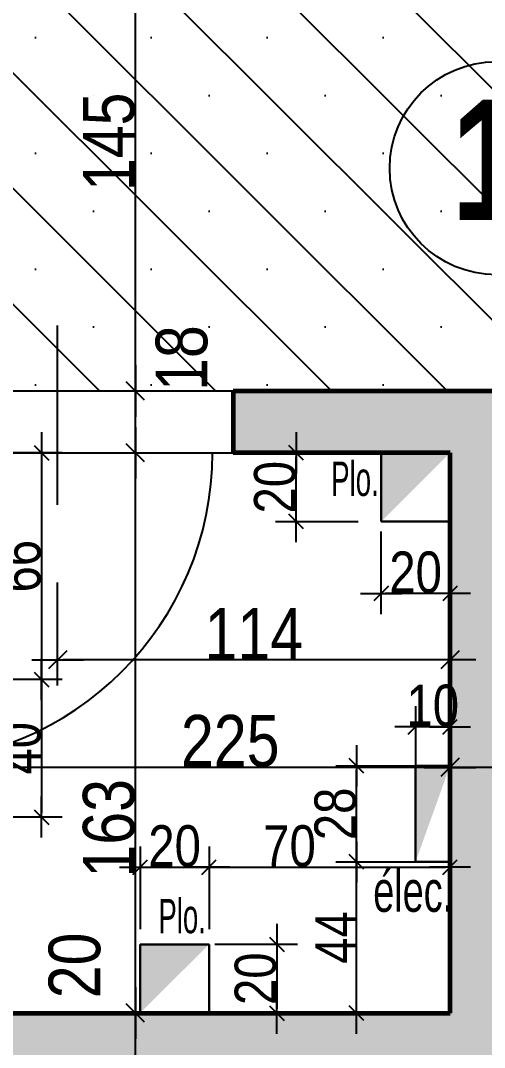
# Model space of a CAD drawing. Header units: millimetres. Extents: x 0 to 26138, y -32652 to 0.
# Drawn here: x 20807.4 to 20942.2, y -30213.2 to -29914.4 of the extents above; entities that cross this region are included whole.
import ezdxf
from ezdxf.enums import TextEntityAlignment as Align

# ---------------------------------------------------------------- set-up
doc = ezdxf.new("R2010")
doc.units = ezdxf.units.MM
doc.linetypes.add('CACHEX2', pattern=[19.05, 12.7, -6.35])
for name, color, linetype in [('01_cote_gen', 4, 'Continuous'), ('01_linteaux', 2, 'Continuous'), ('01_murs_sup', 2, 'CACHEX2'), ('01_poch_murs', 253, 'Continuous'), ('01_resv', 32, 'Continuous'), ('01_texte', 230, 'Continuous'), ('AA_COTES', 2, 'Continuous')]:
    doc.layers.add(name, color=color, linetype=linetype)
doc.layers.add('01_murs_coup', color=5, linetype='Continuous', lineweight=60)
doc.styles.add('ARIAL NA', font='ARIALN.TTF')
doc.styles.add('impact', font='impact.ttf')
doc.styles.add('STYLE2', font='ARIALN.TTF')
doc.dimstyles.new('JB50', dxfattribs={"dimscale": 0.1, "dimtxt": 150, "dimasz": 15, "dimexe": 0.1, "dimexo": 0.1, "dimgap": 0.09, "dimtad": 1, "dimdec": 1, "dimdsep": 46, "dimtxsty": 'STYLE2', "dimblk1": 'BOND_G', "dimblk2": 'BOND_D', "dimsah": 1, "dimcen": 1.5, "dimdle": 0.01, "dimse1": 1, "dimse2": 1, "dimclrd": 4, "dimclre": 2, "dimclrt": 6, "dimazin": 2, "dimtfac": 2.333333, "dimtdec": 1, "dimtix": 1, "dimtmove": 2, "dimatfit": 3, "dimldrblk": 'BOND_G', "dimfxl": 1, "dimtolj": 1, "dimtzin": 0, "dimarcsym": 0})
doc.dimstyles.new('JB50res', dxfattribs={"dimscale": 0.1, "dimtxt": 120, "dimasz": 12, "dimexe": 0.1, "dimexo": 0.1, "dimgap": 0.09, "dimtad": 1, "dimdec": 1, "dimdsep": 46, "dimtxsty": 'STYLE2', "dimblk1": 'BOND_G', "dimblk2": 'BOND_D', "dimsah": 1, "dimcen": 1.5, "dimdle": 0.01, "dimse1": 1, "dimse2": 1, "dimclrd": 4, "dimclre": 2, "dimclrt": 6, "dimazin": 2, "dimtfac": 2.333333, "dimtdec": 1, "dimtix": 1, "dimtmove": 2, "dimatfit": 3, "dimldrblk": 'BOND_G', "dimfxl": 1, "dimtolj": 1, "dimtzin": 0, "dimarcsym": 0})

# ---------------------------------------------------------------- blocks, each defined once
blk = doc.blocks.new('BOND_G')
at = {"layer": 'AA_COTES', "color": 0}
for p, q in [((0, -5), (0, 15)), ((5, 0), (-5, 0)), ((1.77, 1.77), (-1.77, -1.77))]:
    blk.add_line(p, q, dxfattribs=at)
blk = doc.blocks.new('BOND_D')
at = {"layer": 'AA_COTES', "color": 0}
for p, q in [((0, 5), (0, -15)), ((5, 0), (-5, 0)), ((-1.77, -1.77), (1.77, 1.77))]:
    blk.add_line(p, q, dxfattribs=at)
blk = doc.blocks.new('*D3055')
at = {"layer": '01_cote_gen', "color": 4, "lineweight": -2, "transparency": 16777216}
blk.add_line((20950.72, -30131.74), (20933.72, -30131.74), dxfattribs=at)
at = {"layer": 'Defpoints', "color": 0, "transparency": 16777216}
for p in [(20932.22, -30131.74), (20932.22, -30146.1), (20952.22, -30146.1)]:
    blk.add_point(p, dxfattribs=at)
at = {"layer": '01_cote_gen', "color": 4, "lineweight": -2, "transparency": 16777216, "xscale": 1.5, "yscale": 1.5, "zscale": 1.5, "rotation": 180}
blk.add_blockref('BOND_D', (20932.22, -30131.74), dxfattribs=at)
at = {"layer": '01_cote_gen', "color": 4, "lineweight": -2, "transparency": 16777216, "xscale": 1.5, "yscale": 1.5, "zscale": 1.5}
blk.add_blockref('BOND_G', (20952.22, -30131.74), dxfattribs=at)
at = {"layer": '01_cote_gen', "color": 6, "transparency": 16777216, "insert": (20962.77, -30145.32), "char_height": 15, "attachment_point": 5, "style": 'STYLE2'}
blk.add_mtext('\\A1;20', dxfattribs=at)
blk = doc.blocks.new('*D3056')
at = {"layer": '01_cote_gen', "color": 4, "lineweight": -2, "transparency": 16777216}
blk.add_line((20930.72, -30131.74), (20708.72, -30131.74), dxfattribs=at)
at = {"layer": 'Defpoints', "color": 0, "transparency": 16777216}
for p in [(20707.22, -30131.74), (20707.22, -30167.3), (20932.22, -30167.3)]:
    blk.add_point(p, dxfattribs=at)
at = {"layer": '01_cote_gen', "color": 4, "lineweight": -2, "transparency": 16777216, "xscale": 1.5, "yscale": 1.5, "zscale": 1.5, "rotation": 180}
blk.add_blockref('BOND_D', (20707.22, -30131.74), dxfattribs=at)
at = {"layer": '01_cote_gen', "color": 4, "lineweight": -2, "transparency": 16777216, "xscale": 1.5, "yscale": 1.5, "zscale": 1.5}
blk.add_blockref('BOND_G', (20932.22, -30131.74), dxfattribs=at)
at = {"layer": '01_cote_gen', "color": 6, "transparency": 16777216, "insert": (20868.37, -30124.08), "char_height": 15, "attachment_point": 5, "style": 'STYLE2'}
blk.add_mtext('\\A1;225', dxfattribs=at)
blk = doc.blocks.new('*D3064')
at = {"layer": '01_cote_gen', "color": 4, "lineweight": -2, "transparency": 16777216}
blk.add_line((20840.83, -30221.71), (20840.83, -30204.71), dxfattribs=at)
at = {"layer": 'Defpoints', "color": 0, "transparency": 16777216}
for p in [(20840.83, -30203.21), (20863.33, -30203.21), (20840.83, -30223.21)]:
    blk.add_point(p, dxfattribs=at)
at = {"layer": '01_cote_gen', "color": 4, "lineweight": -2, "transparency": 16777216, "xscale": 1.5, "yscale": 1.5, "zscale": 1.5}
for name, p, rotation in [('BOND_D', (20840.83, -30203.21), 90), ('BOND_G', (20840.83, -30223.21), 270)]:
    blk.add_blockref(name, p, dxfattribs=dict(at, rotation=rotation))
at = {"layer": '01_cote_gen', "color": 6, "transparency": 16777216, "insert": (20823.2, -30189.34), "char_height": 15, "attachment_point": 5, "rotation": 90, "style": 'STYLE2'}
blk.add_mtext('\\A1;20', dxfattribs=at)
blk = doc.blocks.new('*D3101')
at = {"layer": '01_cote_gen', "color": 4, "lineweight": -2, "ltscale": 0.1, "transparency": 16777216}
blk.add_line((21306.72, -29912.04), (20559.72, -29912.04), dxfattribs=at)
at = {"layer": 'Defpoints', "color": 0, "ltscale": 0.1, "transparency": 16777216}
for p in [(20558.22, -29894.24), (21308.22, -29908.46), (20558.22, -29912.04)]:
    blk.add_point(p, dxfattribs=at)
at = {"layer": '01_cote_gen', "color": 4, "lineweight": -2, "ltscale": 0.1, "transparency": 16777216, "xscale": 1.5, "yscale": 1.5, "zscale": 1.5, "rotation": 180}
blk.add_blockref('BOND_D', (20558.22, -29912.04), dxfattribs=at)
at = {"layer": '01_cote_gen', "color": 4, "lineweight": -2, "ltscale": 0.1, "transparency": 16777216, "xscale": 1.5, "yscale": 1.5, "zscale": 1.5}
blk.add_blockref('BOND_G', (21308.22, -29912.04), dxfattribs=at)
at = {"layer": '01_cote_gen', "color": 6, "ltscale": 0.1, "transparency": 16777216, "insert": (20933.22, -29904.38), "char_height": 15, "attachment_point": 5, "style": 'STYLE2'}
blk.add_mtext('\\A1;750', dxfattribs=at)
blk = doc.blocks.new('*D3103')
at = {"layer": '01_cote_gen', "color": 4, "lineweight": -2, "ltscale": 0.1, "transparency": 16777216}
blk.add_line((20840.83, -30201.71), (20840.83, -30041.71), dxfattribs=at)
at = {"layer": 'Defpoints', "color": 0, "ltscale": 0.1, "transparency": 16777216}
for p in [(20840.83, -30040.21), (20900.72, -30040.21), (20892.99, -30203.21)]:
    blk.add_point(p, dxfattribs=at)
at = {"layer": '01_cote_gen', "color": 4, "lineweight": -2, "ltscale": 0.1, "transparency": 16777216, "xscale": 1.5, "yscale": 1.5, "zscale": 1.5}
for name, p, rotation in [('BOND_D', (20840.83, -30040.21), 90), ('BOND_G', (20840.83, -30203.21), 270)]:
    blk.add_blockref(name, p, dxfattribs=dict(at, rotation=rotation))
at = {"layer": '01_cote_gen', "color": 6, "ltscale": 0.1, "transparency": 16777216, "insert": (20833.16, -30149.44), "char_height": 15, "attachment_point": 5, "rotation": 90, "style": 'STYLE2'}
blk.add_mtext('\\A1;163', dxfattribs=at)
blk = doc.blocks.new('*D3104')
at = {"layer": '01_cote_gen', "color": 4, "lineweight": -2, "ltscale": 0.1, "transparency": 16777216}
blk.add_line((20840.83, -30038.71), (20840.83, -30023.71), dxfattribs=at)
at = {"layer": 'Defpoints', "color": 0, "ltscale": 0.1, "transparency": 16777216}
for p in [(20840.83, -30022.21), (20851.3, -30022.21), (20851.3, -30040.21)]:
    blk.add_point(p, dxfattribs=at)
at = {"layer": '01_cote_gen', "color": 4, "lineweight": -2, "ltscale": 0.1, "transparency": 16777216, "xscale": 1.5, "yscale": 1.5, "zscale": 1.5}
for name, p, rotation in [('BOND_D', (20840.83, -30022.21), 90), ('BOND_G', (20840.83, -30040.21), 270)]:
    blk.add_blockref(name, p, dxfattribs=dict(at, rotation=rotation))
at = {"layer": '01_cote_gen', "color": 6, "ltscale": 0.1, "transparency": 16777216, "insert": (20854.31, -30012.64), "char_height": 15, "attachment_point": 5, "rotation": 90, "style": 'STYLE2'}
blk.add_mtext('\\A1;18', dxfattribs=at)
blk = doc.blocks.new('*D3105')
at = {"layer": '01_cote_gen', "color": 4, "lineweight": -2, "ltscale": 0.1, "transparency": 16777216}
blk.add_line((20840.83, -30020.71), (20840.83, -29878.74), dxfattribs=at)
at = {"layer": 'Defpoints', "color": 0, "ltscale": 0.1, "transparency": 16777216}
for p in [(20833.33, -29877.24), (20840.83, -29877.24), (20833.33, -30022.21)]:
    blk.add_point(p, dxfattribs=at)
at = {"layer": '01_cote_gen', "color": 4, "lineweight": -2, "ltscale": 0.1, "transparency": 16777216, "xscale": 1.5, "yscale": 1.5, "zscale": 1.5}
for name, p, rotation in [('BOND_D', (20840.83, -29877.24), 90), ('BOND_G', (20840.83, -30022.21), 270)]:
    blk.add_blockref(name, p, dxfattribs=dict(at, rotation=rotation))
at = {"layer": '01_cote_gen', "color": 6, "ltscale": 0.1, "transparency": 16777216, "insert": (20833.16, -29949.73), "char_height": 15, "attachment_point": 5, "rotation": 90, "style": 'STYLE2'}
blk.add_mtext('\\A1;145', dxfattribs=at)
blk = doc.blocks.new('*D3152')
at = {"layer": '01_cote_gen', "color": 4, "lineweight": -2, "ltscale": 0.1, "transparency": 16777216}
blk.add_line((20813.49, -30041.41), (20813.49, -30104.97), dxfattribs=at)
at = {"layer": 'Defpoints', "color": 0, "ltscale": 0.1, "transparency": 16777216}
for p in [(20754.34, -30040.21), (20727.22, -30106.17), (20813.49, -30106.17)]:
    blk.add_point(p, dxfattribs=at)
at = {"layer": '01_cote_gen', "color": 4, "lineweight": -2, "ltscale": 0.1, "transparency": 16777216, "xscale": 1.2, "yscale": 1.2, "zscale": 1.2}
for name, p, rotation in [('BOND_G', (20813.49, -30040.21), 90), ('BOND_D', (20813.49, -30106.17), 270)]:
    blk.add_blockref(name, p, dxfattribs=dict(at, rotation=rotation))
at = {"layer": '01_cote_gen', "color": 6, "ltscale": 0.1, "transparency": 16777216, "insert": (20807.36, -30073.19), "char_height": 12, "attachment_point": 5, "rotation": 90, "style": 'STYLE2'}
blk.add_mtext('\\A1;66', dxfattribs=at)
blk = doc.blocks.new('*D3153')
at = {"layer": '01_cote_gen', "color": 4, "lineweight": -2, "ltscale": 0.1, "transparency": 16777216}
blk.add_line((20813.49, -30107.37), (20813.49, -30144.97), dxfattribs=at)
at = {"layer": 'Defpoints', "color": 0, "ltscale": 0.1, "transparency": 16777216}
for p in [(20798.33, -30106.17), (20727.22, -30146.17), (20813.49, -30146.17)]:
    blk.add_point(p, dxfattribs=at)
at = {"layer": '01_cote_gen', "color": 4, "lineweight": -2, "ltscale": 0.1, "transparency": 16777216, "xscale": 1.2, "yscale": 1.2, "zscale": 1.2}
for name, p, rotation in [('BOND_G', (20813.49, -30106.17), 90), ('BOND_D', (20813.49, -30146.17), 270)]:
    blk.add_blockref(name, p, dxfattribs=dict(at, rotation=rotation))
at = {"layer": '01_cote_gen', "color": 6, "ltscale": 0.1, "transparency": 16777216, "insert": (20807.36, -30126.17), "char_height": 12, "attachment_point": 5, "rotation": 90, "style": 'STYLE2'}
blk.add_mtext('\\A1;40', dxfattribs=at)
blk = doc.blocks.new('*D3201')
at = {"layer": '01_cote_gen', "color": 4, "lineweight": -2, "ltscale": 0.1, "transparency": 16777216}
blk.add_line((20930.72, -30100.42), (20819.72, -30100.42), dxfattribs=at)
at = {"layer": 'Defpoints', "color": 0, "ltscale": 0.1, "transparency": 16777216}
for p in [(20818.22, -30078.7), (20932.22, -30085.56), (20818.22, -30100.42)]:
    blk.add_point(p, dxfattribs=at)
at = {"layer": '01_cote_gen', "color": 4, "lineweight": -2, "ltscale": 0.1, "transparency": 16777216, "xscale": 1.5, "yscale": 1.5, "zscale": 1.5, "rotation": 180}
blk.add_blockref('BOND_D', (20818.22, -30100.42), dxfattribs=at)
at = {"layer": '01_cote_gen', "color": 4, "lineweight": -2, "ltscale": 0.1, "transparency": 16777216, "xscale": 1.5, "yscale": 1.5, "zscale": 1.5}
blk.add_blockref('BOND_G', (20932.22, -30100.42), dxfattribs=at)
at = {"layer": '01_cote_gen', "color": 6, "ltscale": 0.1, "transparency": 16777216, "insert": (20875.22, -30092.88), "char_height": 15, "attachment_point": 5, "style": 'STYLE2'}
blk.add_mtext('\\A1;114', dxfattribs=at)
blk = doc.blocks.new('*D3531')
at = {"layer": '01_resv', "color": 4, "lineweight": -2, "ltscale": 0.1, "transparency": 16777216}
blk.add_line((20881.87, -30184.41), (20881.87, -30202.01), dxfattribs=at)
at = {"layer": 'Defpoints', "color": 0, "ltscale": 0.1, "transparency": 16777216}
for p in [(20853.43, -30183.21), (20865.24, -30203.21), (20881.87, -30203.21)]:
    blk.add_point(p, dxfattribs=at)
at = {"layer": '01_resv', "color": 4, "lineweight": -2, "ltscale": 0.1, "transparency": 16777216, "xscale": 1.2, "yscale": 1.2, "zscale": 1.2}
for name, p, rotation in [('BOND_G', (20881.87, -30183.21), 90), ('BOND_D', (20881.87, -30203.21), 270)]:
    blk.add_blockref(name, p, dxfattribs=dict(at, rotation=rotation))
at = {"layer": '01_resv', "color": 6, "ltscale": 0.1, "transparency": 16777216, "insert": (20875.74, -30193.21), "char_height": 12, "attachment_point": 5, "rotation": 90, "style": 'STYLE2'}
blk.add_mtext('\\A1;20', dxfattribs=at)
blk = doc.blocks.new('*D3532')
at = {"layer": '01_resv', "color": 4, "lineweight": -2, "ltscale": 0.1, "transparency": 16777216}
blk.add_line((20843.4, -30160.78), (20861, -30160.78), dxfattribs=at)
at = {"layer": 'Defpoints', "color": 0, "ltscale": 0.1, "transparency": 16777216}
for p in [(20862.2, -30160.78), (20842.2, -30183.21), (20862.2, -30183.21)]:
    blk.add_point(p, dxfattribs=at)
at = {"layer": '01_resv', "color": 4, "lineweight": -2, "ltscale": 0.1, "transparency": 16777216, "xscale": 1.2, "yscale": 1.2, "zscale": 1.2, "rotation": 180}
blk.add_blockref('BOND_G', (20842.2, -30160.78), dxfattribs=at)
at = {"layer": '01_resv', "color": 4, "lineweight": -2, "ltscale": 0.1, "transparency": 16777216, "xscale": 1.2, "yscale": 1.2, "zscale": 1.2}
blk.add_blockref('BOND_D', (20862.2, -30160.78), dxfattribs=at)
at = {"layer": '01_resv', "color": 6, "ltscale": 0.1, "transparency": 16777216, "insert": (20852.2, -30154.64), "char_height": 12, "attachment_point": 5, "style": 'STYLE2'}
blk.add_mtext('\\A1;20', dxfattribs=at)
blk = doc.blocks.new('*D3533')
at = {"layer": '01_resv', "color": 4, "lineweight": -2, "ltscale": 0.1, "transparency": 16777216}
blk.add_line((20863.4, -30160.78), (20931.02, -30160.78), dxfattribs=at)
at = {"layer": 'Defpoints', "color": 0, "ltscale": 0.1, "transparency": 16777216}
for p in [(20932.22, -30160.78), (20862.2, -30166.78), (20932.22, -30166.78)]:
    blk.add_point(p, dxfattribs=at)
at = {"layer": '01_resv', "color": 4, "lineweight": -2, "ltscale": 0.1, "transparency": 16777216, "xscale": 1.2, "yscale": 1.2, "zscale": 1.2, "rotation": 180}
blk.add_blockref('BOND_G', (20862.2, -30160.78), dxfattribs=at)
at = {"layer": '01_resv', "color": 4, "lineweight": -2, "ltscale": 0.1, "transparency": 16777216, "xscale": 1.2, "yscale": 1.2, "zscale": 1.2}
blk.add_blockref('BOND_D', (20932.22, -30160.78), dxfattribs=at)
at = {"layer": '01_resv', "color": 6, "ltscale": 0.1, "transparency": 16777216, "insert": (20885.59, -30154.64), "char_height": 12, "attachment_point": 5, "style": 'STYLE2'}
blk.add_mtext('\\A1;70', dxfattribs=at)
blk = doc.blocks.new('*D3560')
at = {"layer": '01_resv', "color": 4, "lineweight": -2, "ltscale": 0.1, "transparency": 16777216}
blk.add_line((20931.02, -30081.13), (20913.42, -30081.13), dxfattribs=at)
at = {"layer": 'Defpoints', "color": 0, "ltscale": 0.1, "transparency": 16777216}
for p in [(20912.22, -30060.22), (20932.22, -30060.22), (20912.22, -30081.13)]:
    blk.add_point(p, dxfattribs=at)
at = {"layer": '01_resv', "color": 4, "lineweight": -2, "ltscale": 0.1, "transparency": 16777216, "xscale": 1.2, "yscale": 1.2, "zscale": 1.2, "rotation": 180}
blk.add_blockref('BOND_D', (20912.22, -30081.13), dxfattribs=at)
at = {"layer": '01_resv', "color": 4, "lineweight": -2, "ltscale": 0.1, "transparency": 16777216, "xscale": 1.2, "yscale": 1.2, "zscale": 1.2}
blk.add_blockref('BOND_G', (20932.22, -30081.13), dxfattribs=at)
at = {"layer": '01_resv', "color": 6, "ltscale": 0.1, "transparency": 16777216, "insert": (20922.22, -30075), "char_height": 12, "attachment_point": 5, "style": 'STYLE2'}
blk.add_mtext('\\A1;20', dxfattribs=at)
blk = doc.blocks.new('*D3561')
at = {"layer": '01_resv', "color": 4, "lineweight": -2, "ltscale": 0.1, "transparency": 16777216}
blk.add_line((20887.49, -30059.02), (20887.49, -30041.41), dxfattribs=at)
at = {"layer": 'Defpoints', "color": 0, "ltscale": 0.1, "transparency": 16777216}
for p in [(20887.49, -30040.21), (20912.22, -30040.21), (20914.51, -30060.22)]:
    blk.add_point(p, dxfattribs=at)
at = {"layer": '01_resv', "color": 4, "lineweight": -2, "ltscale": 0.1, "transparency": 16777216, "xscale": 1.2, "yscale": 1.2, "zscale": 1.2}
for name, p, rotation in [('BOND_D', (20887.49, -30040.21), 90), ('BOND_G', (20887.49, -30060.22), 270)]:
    blk.add_blockref(name, p, dxfattribs=dict(at, rotation=rotation))
at = {"layer": '01_resv', "color": 6, "ltscale": 0.1, "transparency": 16777216, "insert": (20881.36, -30050.21), "char_height": 12, "attachment_point": 5, "rotation": 90, "style": 'STYLE2'}
blk.add_mtext('\\A1;20', dxfattribs=at)
blk = doc.blocks.new('*D3792')
at = {"layer": '01_cote_gen', "color": 4, "lineweight": -2, "ltscale": 0.1, "transparency": 16777216}
blk.add_line((20905.06, -30202.01), (20905.06, -30160.44), dxfattribs=at)
at = {"layer": 'Defpoints', "color": 0, "ltscale": 0.1, "transparency": 16777216}
for p in [(20905.06, -30159.24), (20918.43, -30159.24), (20913.36, -30203.21)]:
    blk.add_point(p, dxfattribs=at)
at = {"layer": '01_cote_gen', "color": 4, "lineweight": -2, "ltscale": 0.1, "transparency": 16777216, "xscale": 1.2, "yscale": 1.2, "zscale": 1.2}
for name, p, rotation in [('BOND_D', (20905.06, -30159.24), 90), ('BOND_G', (20905.06, -30203.21), 270)]:
    blk.add_blockref(name, p, dxfattribs=dict(at, rotation=rotation))
at = {"layer": '01_cote_gen', "color": 6, "ltscale": 0.1, "transparency": 16777216, "insert": (20899.05, -30181.23), "char_height": 12, "attachment_point": 5, "rotation": 90, "style": 'STYLE2'}
blk.add_mtext('\\A1;44', dxfattribs=at)
blk = doc.blocks.new('*D3790')
at = {"layer": '01_cote_gen', "color": 4, "lineweight": -2, "ltscale": 0.1, "transparency": 16777216}
blk.add_line((20905.06, -30158.04), (20905.06, -30132.47), dxfattribs=at)
at = {"layer": 'Defpoints', "color": 0, "ltscale": 0.1, "transparency": 16777216}
for p in [(20905.06, -30131.27), (20915.53, -30131.27), (20911.06, -30159.24)]:
    blk.add_point(p, dxfattribs=at)
at = {"layer": '01_cote_gen', "color": 4, "lineweight": -2, "ltscale": 0.1, "transparency": 16777216, "xscale": 1.2, "yscale": 1.2, "zscale": 1.2}
for name, p, rotation in [('BOND_D', (20905.06, -30131.27), 90), ('BOND_G', (20905.06, -30159.24), 270)]:
    blk.add_blockref(name, p, dxfattribs=dict(at, rotation=rotation))
at = {"layer": '01_cote_gen', "color": 6, "ltscale": 0.1, "transparency": 16777216, "insert": (20898.92, -30145.26), "char_height": 12, "attachment_point": 5, "rotation": 90, "style": 'STYLE2'}
blk.add_mtext('\\A1;28', dxfattribs=at)
blk = doc.blocks.new('*D3791')
at = {"layer": '01_cote_gen', "color": 4, "lineweight": -2, "ltscale": 0.1, "transparency": 16777216}
for p, q in [((20920.99, -30119.89), (20919.79, -30119.89)), ((20932.22, -30119.89), (20922.19, -30119.89)), ((20933.42, -30119.89), (20934.62, -30119.89))]:
    blk.add_line(p, q, dxfattribs=at)
at = {"layer": 'Defpoints', "color": 0, "ltscale": 0.1, "transparency": 16777216}
for p in [(20922.19, -30119.89), (20922.19, -30131.27), (20932.22, -30131.27)]:
    blk.add_point(p, dxfattribs=at)
at = {"layer": '01_cote_gen', "color": 4, "lineweight": -2, "ltscale": 0.1, "transparency": 16777216, "xscale": 1.2, "yscale": 1.2, "zscale": 1.2}
blk.add_blockref('BOND_D', (20922.19, -30119.89), dxfattribs=at)
at = {"layer": '01_cote_gen', "color": 4, "lineweight": -2, "ltscale": 0.1, "transparency": 16777216, "xscale": 1.2, "yscale": 1.2, "zscale": 1.2, "rotation": 180}
blk.add_blockref('BOND_G', (20932.22, -30119.89), dxfattribs=at)
at = {"layer": '01_cote_gen', "color": 6, "ltscale": 0.1, "transparency": 16777216, "insert": (20927.21, -30113.75), "char_height": 12, "attachment_point": 5, "style": 'STYLE2'}
blk.add_mtext('\\A1;10', dxfattribs=at)

msp = doc.modelspace()

# ---------------------------------------------------------------- hatches: boundary and pattern name
at = {"layer": '01_murs_sup', "ltscale": 0.1}
h = msp.add_hatch(dxfattribs=at)
h.set_pattern_fill('DASH', color=256, scale=2.5, angle=135)
h.set_pattern_definition([(135, (-7388.852, 4701.774), (-11.2253202, 9e-16), [7.9375, -7.9375])])
h.paths.add_polyline_path([(21536.22, -29250.23), (21310.22, -29250.23), (21310.22, -29877.23), (21562.22, -29877.23), (21562.22, -29859.23), (21326.22, -29859.23), (21326.22, -29266.23), (21536.22, -29266.23)])
h.paths.add_polyline_path([(21794.22, -29250.23), (21636.22, -29250.23), (21636.22, -29266.23), (21794.22, -29266.23)])
h.paths.add_polyline_path([(22112.22, -29250.23), (21894.22, -29250.23), (21894.22, -29266.23), (22112.22, -29266.23)])
h.paths.add_polyline_path([(22349.22, -29250.23), (22212.22, -29250.23), (22212.22, -29266.23), (22333.22, -29266.23), (22333.22, -29317.23), (22349.22, -29317.23)])
h.paths.add_polyline_path([(22349.22, -29517.23), (22333.22, -29517.23), (22333.71, -29663.27), (22349.71, -29663.27)])
h.paths.add_polyline_path([(22349.71, -29763.27), (22333.71, -29763.27), (22333.22, -29933.23), (21907.22, -29933.23), (21907.22, -29868.23), (21887.22, -29868.23), (21887.22, -29933.23), (21721.22, -29933.23), (21721.22, -29859.23), (21664.22, -29859.23), (21664.22, -29877.23), (21703.22, -29877.23), (21703.22, -30007.23), (21664.22, -30007.23), (21664.22, -30025.23), (21721.22, -30025.23), (21721.22, -29951.23), (21887.22, -29951.23), (21887.22, -30016.23), (21907.22, -30016.23), (21907.22, -29951.23), (22333.22, -29951.23), (22333.22, -30121.23), (22349.22, -30121.23)])
h.paths.add_polyline_path([(22349.22, -30221.23), (22333.22, -30221.23), (22333.22, -30317.23), (22349.22, -30317.23)])
h.paths.add_polyline_path([(22349.22, -30541.86), (22333.22, -30541.86), (22333.22, -30618.23), (22206.22, -30618.23), (22206.22, -30634.23), (22349.22, -30634.23)])
h.paths.add_polyline_path([(22006.22, -30618.23), (21671.22, -30618.23), (21671.22, -30634.23), (22006.22, -30634.23)])
h.paths.add_polyline_path([(21571.22, -30618.23), (21326.22, -30618.23), (21326.22, -30025.23), (21562.22, -30025.23), (21562.22, -30007.23), (21310.22, -30007.23), (21310.22, -30634.23), (21571.22, -30634.23)])
h.paths.add_polyline_path([(21308.22, -30022.21), (21069.22, -30022.21), (21069.22, -30040.21), (21292.22, -30040.21), (21292.22, -30380.21), (20952.22, -30380.21), (20952.22, -30040.21), (20967.22, -30040.21), (20967.22, -30022.21), (20869.22, -30022.21), (20869.22, -30040.21), (20932.22, -30040.21), (20932.22, -30203.21), (20707.22, -30203.21), (20707.22, -30040.21), (20767.22, -30040.21), (20767.22, -30022.21), (20687.22, -30022.21), (20687.22, -30443.21), (20913.18, -30443.21), (20913.18, -30608.21), (20688.22, -30608.21), (20688.22, -30792.21), (20706.22, -30792.21), (20706.22, -30628.21), (20933.18, -30628.21), (20933.18, -30400.22), (21292.22, -30400.21), (21292.22, -30673.23), (21308.22, -30673.23)])
h.paths.add_polyline_path([(20913.18, -30423.21), (20707.22, -30423.21), (20707.22, -30333.21), (20932.22, -30333.21), (20932.22, -30380.21), (20913.18, -30380.21)], flags=16)
h.paths.add_polyline_path([(20932.22, -30313.21), (20707.22, -30313.21), (20707.22, -30223.21), (20932.22, -30223.21)], flags=16)
h.paths.add_polyline_path([(21308.22, -30773.23), (21292.22, -30773.23), (21292.22, -31017.23), (21308.22, -31017.23)])
h.paths.add_polyline_path([(21308.22, -31117.23), (21292.22, -31117.23), (21292.22, -31317.23), (21308.22, -31317.23)])
h.paths.add_polyline_path([(21308.22, -31417.23), (21292.22, -31417.23), (21292.22, -31663.23), (21262.22, -31663.23), (21262.22, -31679.23), (21308.22, -31679.23)])
at = {"layer": '01_poch_murs', "ltscale": 0.1}
h = msp.add_hatch(color=256, dxfattribs=at)
h.dxf.hatch_style = 1
h.paths.add_polyline_path([(20558.22, -29552.29), (20540.22, -29552.29), (20540.22, -29250.23), (20437.22, -29250.23), (20437.22, -29266.23), (20540.22, -29266.23), (20540.22, -29911.24), (20558.22, -29911.24), (20558.22, -29877.24), (20934.22, -29877.24), (20934.22, -29859.21), (20558.22, -29859.23), (20558.22, -29266.23), (20637.22, -29266.23), (20637.22, -29250.23), (20558.22, -29250.23)])
h.paths.add_polyline_path([(20337.22, -29250.23), (20237.22, -29250.23), (20237.22, -29266.23), (20337.22, -29266.23)])
h.paths.add_polyline_path([(20037.22, -29250.23), (19924.22, -29250.23), (19924.22, -29722.23), (19940.22, -29722.23), (19940.22, -29266.23), (20037.22, -29266.23)])
h.paths.add_polyline_path([(21308.22, -29552.29), (21292.22, -29552.29), (21292.22, -29250.23), (21137.22, -29250.23), (21137.22, -29266.23), (21292.22, -29266.23), (21292.22, -29859.23), (21036.22, -29859.23), (21036.22, -29877.23), (21308.22, -29877.21)])
h.paths.add_polyline_path([(21037.22, -29250.23), (20837.22, -29250.23), (20837.22, -29266.23), (21037.22, -29266.23)])
h.paths.add_polyline_path([(20967.22, -30022.21), (20869.22, -30022.21), (20869.22, -30040.21), (20932.22, -30040.21), (20932.22, -30203.21), (20707.22, -30203.21), (20707.22, -30040.21), (20767.22, -30040.21), (20767.22, -30022.21), (20687.22, -30022.21), (20687.22, -30443.21), (20913.18, -30443.21), (20913.18, -30608.21), (20688.22, -30608.21), (20688.22, -30792.21), (20706.22, -30792.21), (20706.22, -30628.21), (20933.18, -30628.21), (20933.18, -30400.22), (21292.22, -30400.21), (21292.22, -30673.23), (21308.22, -30673.23), (21308.22, -30022.21), (21069.22, -30022.21), (21069.22, -30040.21), (21292.22, -30040.21), (21292.22, -30380.21), (20952.22, -30380.21), (20952.22, -30040.21), (20967.22, -30040.21)])
h.paths.add_polyline_path([(20932.22, -30223.21), (20932.22, -30313.21), (20707.22, -30313.21), (20707.22, -30223.21)], flags=16)
h.paths.add_polyline_path([(20932.22, -30333.21), (20932.22, -30380.21), (20913.18, -30380.21), (20913.18, -30423.21), (20707.22, -30423.21), (20707.22, -30333.21)], flags=16)
h.paths.add_polyline_path([(20558.22, -30013.24), (20540.22, -30013.24), (20540.22, -30077.23), (19940.22, -30077.23), (19940.22, -29822.23), (19924.22, -29822.23), (19924.22, -30222.23), (19940.22, -30222.23), (19940.22, -30095.23), (20540.22, -30095.23), (20540.22, -30501.22), (20558.22, -30501.22)])
h.paths.add_polyline_path([(20558.22, -30603.22), (20540.22, -30603.22), (20540.25, -30889.23), (19940.25, -30889.23), (19940.22, -30827.23), (19924.22, -30827.23), (19924.22, -31118.23), (19940.22, -31118.23), (19940.25, -30907.23), (20540.25, -30907.23), (20540.22, -31112.23), (20581.22, -31112.23), (20581.22, -31094.23), (20558.22, -31094.23)])
h.paths.add_polyline_path([(20706.22, -30894.21), (20688.22, -30894.21), (20688.22, -31094.23), (20683.22, -31094.23), (20683.22, -31112.23), (20688.22, -31112.23), (20688.22, -31503.22), (20457.22, -31503.22), (20457.22, -31521.22), (20688.22, -31521.22), (20688.22, -31679.23), (20928.22, -31679.23), (20928.22, -31943.23), (20673.22, -31943.23), (20673.22, -31943.23), (21006.22, -31943.23), (21006.22, -31943.23), (20944.22, -31943.23), (20944.22, -31679.23), (20962.22, -31679.23), (20962.22, -31663.23), (20706.22, -31663.23)])
h.paths.add_polyline_path([(21308.22, -30773.23), (21292.22, -30773.23), (21292.22, -31017.23), (21308.22, -31017.23)])
h.paths.add_polyline_path([(21571.22, -30618.23), (21326.22, -30618.23), (21326.22, -30025.23), (21562.22, -30025.23), (21562.22, -30007.23), (21310.22, -30007.23), (21310.22, -30634.23), (21571.22, -30634.23)])
h.paths.add_polyline_path([(21770.22, -30618.23), (21671.22, -30618.23), (21671.22, -30634.23), (21770.22, -30634.23)])
h.paths.add_polyline_path([(22106.22, -30618.23), (21870.22, -30618.23), (21870.22, -30634.23), (22106.22, -30634.23)])
h.paths.add_polyline_path([(22349.22, -30541.86), (22333.22, -30541.86), (22333.22, -30618.23), (22206.22, -30618.23), (22206.22, -30634.23), (22349.22, -30634.23)])
h.paths.add_polyline_path([(22349.22, -30517.23), (22333.22, -30517.23), (22333.22, -30541.86), (22349.22, -30541.86)])
h.paths.add_polyline_path([(22349.22, -30221.23), (22333.22, -30221.23), (22333.22, -30317.23), (22349.22, -30317.23)])
h.paths.add_polyline_path([(22349.71, -29763.27), (22333.71, -29763.27), (22333.22, -29933.23), (21907.22, -29933.23), (21907.22, -29868.23), (21887.22, -29868.23), (21887.22, -29933.23), (21721.22, -29933.23), (21721.22, -29859.23), (21664.22, -29859.23), (21664.22, -29877.23), (21703.22, -29877.23), (21703.22, -30007.23), (21664.22, -30007.23), (21664.22, -30025.23), (21721.22, -30025.23), (21721.22, -29951.23), (21887.22, -29951.23), (21887.22, -30016.23), (21907.22, -30016.23), (21907.22, -29951.23), (22333.22, -29951.23), (22333.22, -30121.23), (22349.22, -30121.23)])
h.paths.add_polyline_path([(22349.22, -29517.23), (22333.22, -29517.23), (22333.71, -29663.27), (22349.71, -29663.27)])
h.paths.add_polyline_path([(22349.22, -29250.23), (22212.22, -29250.23), (22212.22, -29266.23), (22333.22, -29266.23), (22333.22, -29317.23), (22349.22, -29317.23)])
h.paths.add_polyline_path([(21536.22, -29250.23), (21310.22, -29250.23), (21310.22, -29877.23), (21562.22, -29877.23), (21562.22, -29859.23), (21326.22, -29859.23), (21326.22, -29266.23), (21536.22, -29266.23)])
h.paths.add_polyline_path([(21794.22, -29250.23), (21636.22, -29250.23), (21636.22, -29266.23), (21794.22, -29266.23)])
h.paths.add_polyline_path([(22112.22, -29250.23), (21894.22, -29250.23), (21894.22, -29266.23), (22112.22, -29266.23)])
h = msp.add_hatch(dxfattribs=at)
h.set_pattern_fill('SACNCR', color=256, scale=10, angle=90)
h.set_pattern_definition([(135, (0, -5453.817), (-16.83798, -16.83798), []), (135, (1e-15, -5436.98), (-16.83798, -16.83798), [0, -23.8125])])
edge = h.paths.add_edge_path()
edge.add_arc((20598.56, -30337.54), 30.98, 0, 360)
h.paths.add_polyline_path([(21308.22, -29877.21), (21033.22, -29877.23), (21033.22, -29877.24), (20931.22, -29877.24), (20558.22, -29877.24), (20558.22, -29911.24), (20558.22, -30013.24), (20558.22, -30501.22), (20558.22, -30603.22), (20558.22, -31094.23), (20581.22, -31094.23), (20683.22, -31094.23), (20688.22, -31094.23), (20688.22, -30894.21), (20688.22, -30792.21), (20688.22, -30608.21), (20710.18, -30608.21), (20710.18, -30443.21), (20687.22, -30443.21), (20687.22, -30022.21), (20767.22, -30022.21), (20869.22, -30022.21), (20967.22, -30022.21), (21069.22, -30022.21), (21308.22, -30022.21)])
h.paths.add_polyline_path([(21703.22, -30007.23), (21703.22, -29877.23), (21577.22, -29877.23), (21310.22, -29877.23), (21310.22, -30007.23), (21577.22, -30007.23)])

# ---------------------------------------------------------------- linework, layer by layer
at = {"layer": '01_linteaux', "ltscale": 0.1}
for p, q in [((20818.22, -30055.33), (20818.22, -30003.19)), ((20818.22, -30055.33), (20818.22, -30003.19)), ((20767.22, -30022.21), (20869.22, -30022.21)), ((20767.22, -30040.21), (20869.22, -30040.21))]:
    msp.add_line(p, q, dxfattribs=at)
msp.add_arc((20773.22, -30040.21), 90, 270, 0, dxfattribs=at)
msp.add_arc((20773.22, -30040.21), 90, 270, 0, dxfattribs=at)
at = {"layer": '01_murs_coup'}
for p, q in [((20869.22, -30022.21), (20967.22, -30022.21)), ((20869.22, -30022.21), (20869.22, -30040.21)), ((20932.22, -30040.21), (20869.22, -30040.21)), ((20932.22, -30203.21), (20932.22, -30040.21)), ((20707.22, -30203.21), (20932.22, -30203.21))]:
    msp.add_line(p, q, dxfattribs=at)
at = {"layer": '01_murs_sup', "ltscale": 2}
for p, q in [((20869.22, -30022.21), (20967.22, -30022.21)), ((20869.22, -30022.21), (20869.22, -30040.21)), ((20932.22, -30040.21), (20869.22, -30040.21)), ((20932.22, -30203.21), (20932.22, -30040.21)), ((20707.22, -30203.21), (20932.22, -30203.21))]:
    msp.add_line(p, q, dxfattribs=at)
at = {"layer": '01_resv', "lineweight": 30}
for p, q in [((20912.22, -30060.22), (20912.22, -30040.21)), ((20912.22, -30040.21), (20932.22, -30040.21)), ((20932.22, -30040.21), (20932.22, -30060.22)), ((20932.22, -30060.22), (20912.22, -30060.22)), ((20862.2, -30183.21), (20842.2, -30183.21)), ((20842.2, -30183.21), (20842.2, -30203.21)), ((20862.2, -30203.21), (20862.2, -30183.21)), ((20842.2, -30203.21), (20862.2, -30203.31))]:
    msp.add_line(p, q, dxfattribs=at)
msp.add_lwpolyline([(20932.22, -30131.27), (20922.19, -30131.27), (20922.19, -30159.24), (20932.22, -30159.24)], close=True, dxfattribs=at)
at = {"layer": '01_resv', "ltscale": 0.1}
for points in [[(20912.22, -30060.22), (20912.22, -30040.21), (20932.22, -30040.21)], [(20842.2, -30203.21), (20842.2, -30183.21), (20862.2, -30183.21)]]:
    msp.add_solid(points, dxfattribs=at)
at = {"layer": '01_resv', "lineweight": 30}
msp.add_solid([(20922.19, -30159.24), (20922.19, -30131.27), (20932.22, -30131.27)], dxfattribs=at)
at = {"layer": '01_texte'}
msp.add_circle((20945.69, -29957.41), 30.98, dxfattribs=at)

# ---------------------------------------------------------------- texts
at = {"layer": '01_texte', "style": 'impact'}
msp.add_text('1', height=35, dxfattribs=at).set_placement((20943.13, -29954.97), align=Align.MIDDLE_CENTER)
at = {"layer": '01_texte', "style": 'STYLE2', "width": 0.7}
for p in [(20897.7, -30052.77), (20847.49, -30179.98)]:
    msp.add_text('Plo.', height=10, dxfattribs=at).set_placement(p)
at = {"layer": '01_texte', "style": 'ARIAL NA', "width": 0.8}
msp.add_text('élec.', height=12, dxfattribs=at).set_placement((20921.52, -30177.34), align=Align.BOTTOM_CENTER)

# ---------------------------------------------------------------- dimensions: what is measured, and where the dimension line sits
at = {"layer": '01_cote_gen', "ltscale": 0.1}
for base, p1, p2, dimstyle, picture, middle in [((20840.83, -29877.24), (20833.33, -30022.21), (20833.33, -29877.24), 'JB50', '*D3105', (20833.16, -29949.73)), ((20813.49, -30106.17), (20754.34, -30040.21), (20727.22, -30106.17), 'JB50res', '*D3152', (20807.36, -30073.19)), ((20813.49, -30146.17), (20798.33, -30106.17), (20727.22, -30146.17), 'JB50res', '*D3153', (20807.36, -30126.17)), ((20905.06, -30131.27), (20911.06, -30159.24), (20915.53, -30131.27), 'JB50res', '*D3790', (20898.92, -30145.26)), ((20905.06, -30159.24), (20913.36, -30203.21), (20918.43, -30159.24), 'JB50res', '*D3792', (20899.05, -30181.23))]:
    dim = msp.add_linear_dim(base=base, p1=p1, p2=p2, angle=90, dimstyle=dimstyle, dxfattribs=at)
    dim.commit()
    dim.dimension.update_dxf_attribs({"geometry": picture, "text_midpoint": middle})
for base, p1, p2, dimstyle, picture, middle in [((20558.22, -29912.04), (21308.22, -29908.46), (20558.22, -29894.24), 'JB50', '*D3101', (20933.22, -29904.38)), ((20818.22, -30100.42), (20932.22, -30085.56), (20818.22, -30078.7), 'JB50', '*D3201', (20875.22, -30092.88)), ((20922.19, -30119.89), (20932.22, -30131.27), (20922.19, -30131.27), 'JB50res', '*D3791', (20927.21, -30113.75))]:
    dim = msp.add_linear_dim(base=base, p1=p1, p2=p2, dimstyle=dimstyle, dxfattribs=at)
    dim.commit()
    dim.dimension.update_dxf_attribs({"geometry": picture, "text_midpoint": middle})
for base, p1, p2, picture, middle in [((20840.83, -30022.21), (20851.3, -30040.21), (20851.3, -30022.21), '*D3104', (20854.31, -30012.64)), ((20840.83, -30040.21), (20892.99, -30203.21), (20900.72, -30040.21), '*D3103', (20833.16, -30149.44))]:
    dim = msp.add_linear_dim(base=base, p1=p1, p2=p2, angle=90, dimstyle='JB50', dxfattribs=at)
    dim.commit()
    dim.dimension.update_dxf_attribs({"geometry": picture, "text_midpoint": middle, "dimtype": 160})
at = {"layer": '01_cote_gen'}
for base, p1, p2, picture, middle in [((20707.22, -30131.74), (20932.22, -30167.3), (20707.22, -30167.3), '*D3056', (20868.37, -30124.08)), ((20932.22, -30131.74), (20952.22, -30146.1), (20932.22, -30146.1), '*D3055', (20962.77, -30145.32))]:
    dim = msp.add_linear_dim(base=base, p1=p1, p2=p2, dimstyle='JB50', dxfattribs=at)
    dim.commit()
    dim.dimension.update_dxf_attribs({"geometry": picture, "text_midpoint": middle, "dimtype": 160})
dim = msp.add_linear_dim(base=(20840.83, -30203.21), p1=(20840.83, -30223.21), p2=(20863.33, -30203.21), angle=90, dimstyle='JB50', dxfattribs=at)
dim.commit()
dim.dimension.update_dxf_attribs({"geometry": '*D3064', "text_midpoint": (20823.2, -30189.34), "dimtype": 160})
at = {"layer": '01_resv', "ltscale": 0.1}
for base, p1, p2, picture, middle in [((20887.49, -30040.21), (20914.51, -30060.22), (20912.22, -30040.21), '*D3561', (20881.36, -30050.21)), ((20881.87, -30203.21), (20853.43, -30183.21), (20865.24, -30203.21), '*D3531', (20875.74, -30193.21))]:
    dim = msp.add_linear_dim(base=base, p1=p1, p2=p2, angle=90, dimstyle='JB50res', dxfattribs=at)
    dim.commit()
    dim.dimension.update_dxf_attribs({"geometry": picture, "text_midpoint": middle})
for base, p1, p2, picture, middle in [((20912.22, -30081.13), (20932.22, -30060.22), (20912.22, -30060.22), '*D3560', (20922.22, -30075)), ((20862.2, -30160.78), (20842.2, -30183.21), (20862.2, -30183.21), '*D3532', (20852.2, -30154.64))]:
    dim = msp.add_linear_dim(base=base, p1=p1, p2=p2, dimstyle='JB50res', dxfattribs=at)
    dim.commit()
    dim.dimension.update_dxf_attribs({"geometry": picture, "text_midpoint": middle})
dim = msp.add_linear_dim(base=(20932.22, -30160.78), p1=(20862.2, -30166.78), p2=(20932.22, -30166.78), dimstyle='JB50res', dxfattribs=at)
dim.commit()
dim.dimension.update_dxf_attribs({"geometry": '*D3533', "text_midpoint": (20885.59, -30154.64), "dimtype": 160})

doc.saveas('drawing.dxf')
